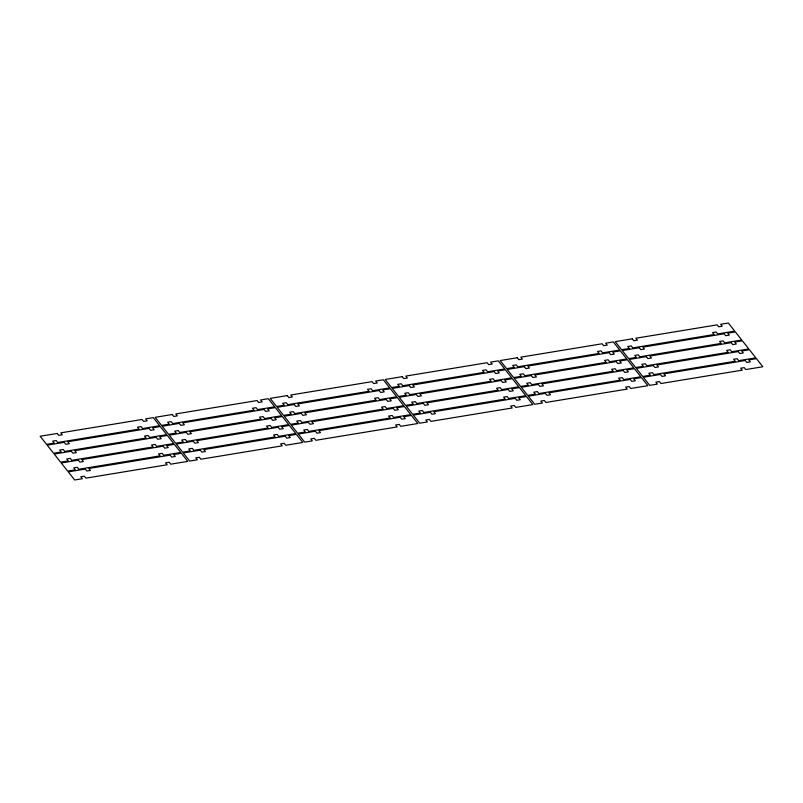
<?xml version="1.0" encoding="UTF-8"?>
<svg xmlns="http://www.w3.org/2000/svg" width="803" height="803" viewBox="0 0 803 803"><rect width="100%" height="100%" fill="white"/><g stroke="black" fill="none" stroke-linecap="round" stroke-linejoin="round"><path stroke-width="1.2" d="M57.234 433.439L40.15 436.25L46.544 444.35L54.192 443.085L52.657 441.138L56.21 440.556L57.736 442.503L139.039 429.123L137.504 427.186L141.047 426.594L142.583 428.541L159.667 425.731L153.283 417.63L145.624 418.895L147.16 420.832L143.617 421.414L142.081 419.477L60.777 432.847L62.313 434.794L58.77 435.377L57.234 433.439M172.243 414.509L155.16 417.319L161.554 425.419L169.212 424.165L167.676 422.217L171.22 421.635L172.755 423.582L254.049 410.203L252.523 408.255L256.067 407.673L257.602 409.62L274.676 406.81L268.292 398.71L260.634 399.964L262.169 401.912L258.626 402.494L257.09 400.546L175.787 413.926L177.322 415.874L173.779 416.456L172.243 414.509M287.263 395.588L270.179 398.398L276.563 406.499L284.222 405.234L282.686 403.297L286.229 402.715L287.765 404.652L369.069 391.282L367.533 389.335L371.076 388.752L372.612 390.7L389.696 387.889L383.302 379.779L375.653 381.044L377.179 382.991L373.636 383.573L372.1 381.626L290.806 395.006L292.332 396.943L288.789 397.535L287.263 395.588M402.273 376.667L385.189 379.478L391.583 387.578L399.232 386.313L397.706 384.366L401.249 383.784L402.775 385.731L484.079 372.351L482.543 370.414L486.096 369.832L487.622 371.769L504.706 368.958L498.322 360.858L490.663 362.123L492.199 364.06L488.656 364.642L487.12 362.705L405.816 376.075L407.352 378.022L403.809 378.604L402.273 376.667M517.283 357.736L500.199 360.547L506.593 368.647L514.251 367.393L512.716 365.445L516.259 364.863L517.794 366.81L599.098 353.43L597.562 351.483L601.106 350.901L602.641 352.848L619.725 350.038L613.331 341.937L605.673 343.192L607.209 345.139L603.665 345.722L602.13 343.774L520.826 357.154L522.362 359.102L518.818 359.684L517.283 357.736M632.302 338.816L615.218 341.626L621.602 349.727L629.261 348.462L627.725 346.525L631.268 345.942L632.804 347.88L714.108 334.51L712.572 332.562L716.115 331.98L717.651 333.928L734.735 331.117L728.341 323.017L720.692 324.271L722.218 326.219L718.675 326.801L717.139 324.854L635.846 338.234L637.371 340.171L633.828 340.763L632.302 338.816M64.26 442.343L47.176 445.153L53.57 453.253L61.229 451.999L59.693 450.051L63.236 449.469L64.772 451.416L146.066 438.036L144.54 436.089L148.083 435.507L149.619 437.454L166.693 434.644L160.309 426.544L152.65 427.798L154.186 429.746L150.643 430.328L149.107 428.38L67.803 441.76L69.339 443.708L65.796 444.29L64.26 442.343M179.27 423.422L162.196 426.232L168.58 434.333L176.238 433.068L174.703 431.131L178.246 430.549L179.782 432.486L261.085 419.116L259.55 417.169L263.093 416.586L264.629 418.534L281.712 415.723L275.319 407.623L267.66 408.878L269.196 410.825L265.652 411.407L264.117 409.46L182.823 422.84L184.349 424.787L180.805 425.369L179.27 423.422M294.289 404.501L277.206 407.312L283.6 415.412L291.248 414.147L289.712 412.2L293.266 411.618L294.791 413.565L376.095 400.185L374.559 398.248L378.103 397.666L379.638 399.603L396.722 396.792L390.328 388.692L382.68 389.957L384.215 391.894L380.662 392.476L379.136 390.539L297.833 403.919L299.368 405.856L295.825 406.438L294.289 404.501M409.299 385.57L392.215 388.381L398.609 396.481L406.268 395.227L404.732 393.279L408.275 392.697L409.811 394.644L491.105 381.264L489.579 379.317L493.122 378.735L494.658 380.682L511.732 377.872L505.348 369.771L497.689 371.026L499.225 372.973L495.682 373.556L494.146 371.608L412.842 384.988L414.378 386.936L410.835 387.518L409.299 385.57M524.319 366.65L507.235 369.46L513.619 377.561L521.277 376.306L519.742 374.359L523.285 373.776L524.821 375.714L606.124 362.344L604.589 360.396L608.132 359.814L609.668 361.762L626.752 358.951L620.358 350.851L612.709 352.105L614.235 354.053L610.692 354.635L609.156 352.688L527.862 366.068L529.388 368.015L525.845 368.597L524.319 366.65M639.329 347.729L622.245 350.54L628.639 358.64L636.287 357.375L634.751 355.438L638.305 354.846L639.83 356.793L721.134 343.413L719.598 341.476L723.142 340.894L724.677 342.831L741.761 340.02L735.377 331.92L727.719 333.185L729.254 335.122L725.711 335.714L724.176 333.767L642.872 347.147L644.407 349.084L640.864 349.666L639.329 347.729M71.286 451.256L54.213 454.066L60.596 462.167L68.255 460.912L66.719 458.965L70.262 458.383L71.798 460.32L153.102 446.95L151.566 445.003L155.109 444.42L156.645 446.368L173.729 443.557L167.335 435.457L159.677 436.712L161.212 438.659L157.669 439.241L156.133 437.294L74.84 450.674L76.365 452.621L72.822 453.203L71.286 451.256M186.306 432.335L169.222 435.146L175.616 443.246L183.265 441.981L181.729 440.044L185.282 439.452L186.808 441.399L268.112 428.019L266.576 426.082L270.119 425.5L271.655 427.437L288.739 424.626L282.345 416.526L274.696 417.791L276.232 419.728L272.679 420.32L271.153 418.373L189.849 431.753L191.385 433.69L187.842 434.272L186.306 432.335M301.316 413.404L284.232 416.215L290.626 424.315L298.284 423.061L296.749 421.113L300.292 420.531L301.828 422.478L383.121 409.098L381.596 407.151L385.139 406.569L386.675 408.516L403.748 405.706L397.365 397.605L389.706 398.86L391.242 400.807L387.698 401.39L386.163 399.452L304.859 412.822L306.395 414.77L302.851 415.352L301.316 413.404M416.325 394.484L399.252 397.294L405.635 405.395L413.294 404.14L411.758 402.193L415.302 401.61L416.837 403.548L498.141 390.178L496.605 388.23L500.149 387.648L501.684 389.596L518.768 386.785L512.374 378.685L504.716 379.939L506.251 381.887L502.708 382.469L501.172 380.522L419.879 393.902L421.404 395.849L417.861 396.431L416.325 394.484M531.345 375.563L514.261 378.374L520.655 386.474L528.304 385.209L526.768 383.272L530.321 382.68L531.847 384.627L613.151 371.247L611.615 369.31L615.158 368.728L616.694 370.665L633.778 367.854L627.384 359.754L619.735 361.019L621.271 362.956L617.718 363.548L616.192 361.601L534.888 374.981L536.424 376.918L532.881 377.5L531.345 375.563M646.355 356.632L629.271 359.443L635.665 367.543L643.323 366.288L641.788 364.341L645.331 363.759L646.867 365.706L728.16 352.326L726.635 350.379L730.178 349.797L731.714 351.744L748.787 348.934L742.404 340.833L734.745 342.088L736.281 344.035L732.737 344.617L731.202 342.68L649.898 356.05L651.434 357.997L647.891 358.58L646.355 356.632M78.323 460.169L61.239 462.98L67.623 471.08L75.281 469.815L73.746 467.878L77.289 467.286L78.824 469.233L160.128 455.853L158.593 453.916L162.136 453.334L163.671 455.271L180.755 452.46L174.361 444.36L166.713 445.625L168.249 447.562L164.695 448.154L163.17 446.207L81.866 459.587L83.402 461.524L79.858 462.106L78.323 460.169M193.332 441.238L176.248 444.049L182.642 452.149L190.291 450.895L188.765 448.947L192.308 448.365L193.844 450.312L275.138 436.932L273.612 434.985L277.155 434.403L278.681 436.35L295.765 433.54L289.381 425.439L281.723 426.694L283.258 428.641L279.715 429.224L278.179 427.286L196.876 440.656L198.411 442.604L194.868 443.186L193.332 441.238M308.342 422.318L291.268 425.128L297.652 433.229L305.311 431.974L303.775 430.027L307.318 429.444L308.854 431.392L390.158 418.012L388.622 416.064L392.165 415.482L393.701 417.43L410.785 414.619L404.391 406.519L396.732 407.773L398.268 409.721L394.725 410.303L393.189 408.356L311.895 421.736L313.421 423.683L309.878 424.265L308.342 422.318M423.362 403.397L406.278 406.208L412.672 414.308L420.32 413.043L418.785 411.106L422.338 410.524L423.864 412.461L505.167 399.081L503.632 397.144L507.175 396.562L508.711 398.499L525.794 395.688L519.4 387.588L511.752 388.853L513.288 390.8L509.734 391.382L508.209 389.435L426.905 402.815L428.441 404.752L424.897 405.334L423.362 403.397M538.371 384.466L521.288 387.277L527.681 395.377L535.34 394.122L533.804 392.175L537.348 391.593L538.883 393.54L620.177 380.16L618.651 378.213L622.195 377.631L623.73 379.578L640.804 376.768L634.42 368.667L626.762 369.932L628.297 371.869L624.754 372.451L623.218 370.514L541.915 383.884L543.45 385.831L539.907 386.414L538.371 384.466M653.381 365.546L636.307 368.356L642.691 376.456L650.35 375.202L648.814 373.254L652.357 372.672L653.893 374.62L735.197 361.24L733.661 359.292L737.204 358.71L738.74 360.657L755.824 357.847L749.43 349.747L741.771 351.001L743.307 352.949L739.764 353.531L738.228 351.584L656.934 364.964L658.46 366.911L654.917 367.493L653.381 365.546M85.349 469.072L68.265 471.883L74.659 479.983L82.307 478.729L80.782 476.781L84.325 476.199L85.861 478.146L167.154 464.766L165.629 462.829L169.172 462.237L170.698 464.184L187.782 461.374L181.398 453.273L173.739 454.538L175.275 456.475L171.732 457.058L170.196 455.12L88.892 468.49L90.428 470.438L86.885 471.02L85.349 469.072M200.359 450.152L183.275 452.962L189.669 461.063L197.327 459.808L195.791 457.861L199.335 457.278L200.87 459.226L282.174 445.846L280.638 443.898L284.182 443.316L285.717 445.263L302.801 442.453L296.407 434.353L288.749 435.607L290.284 437.555L286.741 438.137L285.206 436.19L203.902 449.57L205.438 451.517L201.894 452.099L200.359 450.152M315.378 431.231L298.294 434.042L304.678 442.142L312.337 440.877L310.801 438.94L314.344 438.358L315.88 440.295L397.184 426.925L395.648 424.978L399.191 424.396L400.727 426.333L417.811 423.522L411.417 415.422L403.768 416.687L405.294 418.634L401.751 419.216L400.225 417.269L318.921 430.649L320.457 432.586L316.904 433.168L315.378 431.231M430.388 412.3L413.304 415.111L419.698 423.221L427.347 421.956L425.821 420.009L429.364 419.427L430.9 421.374L512.194 407.994L510.668 406.057L514.211 405.465L515.737 407.412L532.821 404.602L526.437 396.501L518.778 397.766L520.314 399.703L516.771 400.285L515.235 398.348L433.931 411.718L435.467 413.665L431.924 414.248L430.388 412.3M545.398 393.38L528.324 396.19L534.708 404.29L542.366 403.036L540.831 401.088L544.374 400.506L545.91 402.454L627.213 389.074L625.678 387.126L629.221 386.544L630.756 388.491L647.84 385.681L641.446 377.581L633.788 378.835L635.324 380.783L631.78 381.365L630.245 379.417L548.951 392.797L550.477 394.745L546.933 395.327L545.398 393.38M660.417 374.459L643.333 377.269L649.717 385.37L657.376 384.105L655.84 382.168L659.383 381.586L660.919 383.523L742.223 370.153L740.687 368.206L744.23 367.623L745.766 369.561L762.85 366.75L756.456 358.65L748.808 359.915L750.343 361.862L746.79 362.444L745.264 360.497L663.961 373.877L665.496 375.814L661.953 376.406L660.417 374.459"/></g></svg>
